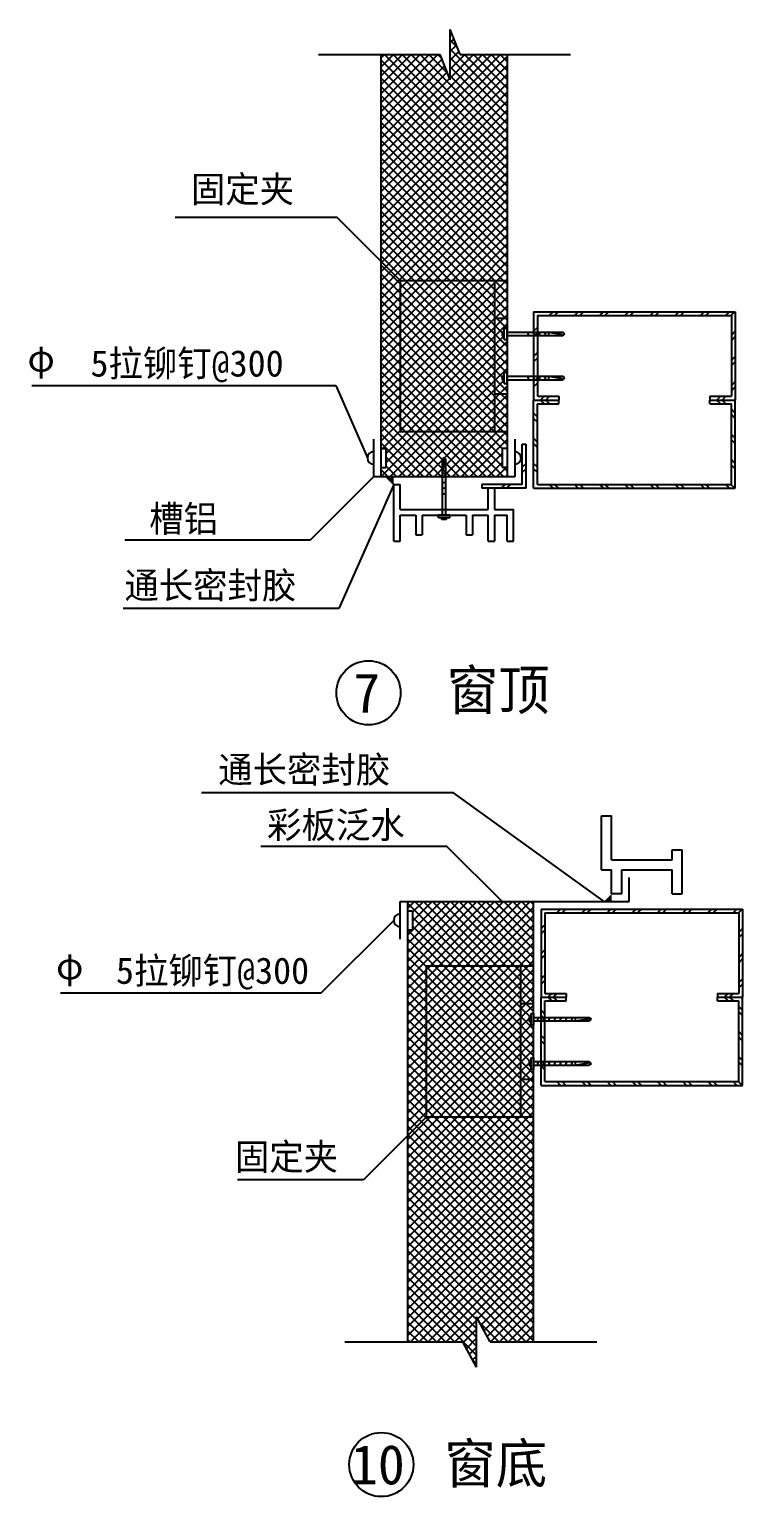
# Model space of a CAD drawing. Header units: metres. Extents: x 1290 to 20243, y 915 to 25782.
# Drawn here: x 1311 to 6974, y 1651 to 13300 of the extents above; entities that cross this region are included whole.
import ezdxf

# ---------------------------------------------------------------- set-up
doc = ezdxf.new("R2010")
doc.units = ezdxf.units.M
for name, color, linetype in [('1', 2, 'Continuous'), ('2', 3, 'Continuous'), ('4', 5, 'Continuous'), ('5', 6, 'Continuous')]:
    doc.layers.add(name, color=color, linetype=linetype)

msp = doc.modelspace()

# ---------------------------------------------------------------- linework, layer by layer
for p, q in [((4254.7, 11307.33), (5104.7, 11307.33)), ((4254.7, 11307.33), (4254.7, 10107.33)), ((5004.7, 11307.33), (5004.7, 10107.33)), ((5004.7, 11007.33), (5104.7, 11007.33)), ((5004.7, 10407.33), (5104.7, 10407.33)), ((4254.7, 10107.33), (5104.7, 10107.33)), ((4464.24, 5866.07), (5314.24, 5866.07)), ((4464.24, 4666.07), (4464.24, 5866.07)), ((5214.24, 4666.07), (5214.24, 5866.07)), ((5214.24, 5566.07), (5314.24, 5566.07)), ((5214.24, 4966.07), (5314.24, 4966.07)), ((4464.24, 4666.07), (5314.24, 4666.07))]:
    msp.add_line(p, q)
at = {"layer": '1'}
for p, q in [((4104.7, 9747.33), (4104.7, 13097.33)), ((5104.7, 13097.33), (5104.7, 9747.33)), ((4044.7, 10047.33), (4044.7, 9747.33)), ((5164.7, 10047.33), (5164.7, 9747.33)), ((5164.7, 9747.33), (4044.7, 9747.33)), ((6074.24, 6376.07), (6074.24, 6566.07)), ((4254.24, 6076.07), (4254.24, 6376.07)), ((4254.24, 6376.07), (6074.24, 6376.07)), ((4314.24, 6376.07), (4314.24, 2876.07)), ((5314.24, 2876.07), (5314.24, 6376.07))]:
    msp.add_line(p, q, dxfattribs=at)
for centre in [(4003.65, 8032.43), (4105.61, 1905.56)]:
    msp.add_circle(centre, 254.65, dxfattribs=at)
at = {"layer": '2'}
for p, q in [((4732.3, 13100.17), (4651.86, 13300.17)), ((4651.86, 12900.17), (4651.86, 13300.17)), ((3607.53, 13100.17), (4574.15, 13100.17)), ((4651.86, 12900.17), (4574.15, 13100.17)), ((4732.3, 13100.17), (5607.53, 13100.17)), ((4732.3, 13100.17), (5607.53, 13100.17)), ((3754.7, 11807.33), (2470.1, 11807.33)), ((4254.7, 11307.33), (3754.7, 11807.33)), ((1329.93, 10472.33), (3745.46, 10472.33)), ((3745.46, 10472.33), (3994.7, 9897.33)), ((4104.7, 9972.33), (4144.7, 9972.33)), ((4144.7, 9822.33), (4144.7, 9972.33)), ((5064.7, 9972.33), (5064.7, 9822.33)), ((5104.7, 9972.33), (5064.7, 9972.33)), ((4104.7, 9822.33), (4144.7, 9822.33)), ((5104.7, 9822.33), (5064.7, 9822.33)), ((4044.7, 9747.33), (3544.7, 9247.33)), ((4204.7, 9687.33), (3769.58, 8701.92)), ((2069.7, 9247.33), (3544.7, 9247.33)), ((3769.58, 8701.92), (2056.11, 8701.92)), ((4678.34, 7239.39), (2678.34, 7239.39)), ((5874.24, 6376.07), (4678.34, 7239.39)), ((3149.24, 6816.07), (4624.24, 6816.07)), ((5064.24, 6376.07), (4624.24, 6816.07)), ((4314.24, 6301.07), (4354.24, 6301.07)), ((4354.24, 6301.07), (4354.24, 6151.07)), ((3629.24, 5651.07), (4204.24, 6226.07)), ((4314.24, 6151.07), (4354.24, 6151.07)), ((1560.05, 5651.07), (3629.24, 5651.07)), ((4464.24, 4666.07), (3964.24, 4166.07)), ((3964.24, 4166.07), (2964.24, 4166.07)), ((4861.41, 2678.9), (4861.41, 3078.9)), ((4969.22, 2878.9), (4861.41, 3078.9)), ((3817.08, 2878.9), (4753.67, 2878.9)), ((4861.41, 2678.9), (4753.67, 2878.9)), ((4969.22, 2878.9), (5817.08, 2878.9)), ((4969.22, 2878.9), (5817.08, 2878.9))]:
    msp.add_line(p, q, dxfattribs=at)
for centre, start, end in [((4044.7, 9897.33), 90, 270), ((5164.7, 9897.33), 270, 90), ((4254.24, 6226.07), 90, 270)]:
    msp.add_arc(centre, 50, start, end, dxfattribs=at)
for points in [[(4204.7, 9687.33), (4204.7, 9747.33), (4144.7, 9747.33)], [(5934.24, 6436.07), (5934.24, 6376.07), (5874.24, 6376.07)]]:
    msp.add_solid(points, dxfattribs=at)
at = {"layer": '5'}
for p, q in [((4662.81, 13274.23), (4652.95, 13284.09)), ((4651.86, 13196.38), (4681.48, 13226)), ((4708.66, 13157.92), (4651.86, 13214.72)), ((4651.86, 13125.67), (4701.5, 13175.32)), ((4652.95, 13265.75), (4662.4, 13275.2)), ((4104.7, 13073.48), (4131.38, 13100.17)), ((4104.7, 13002.77), (4202.09, 13100.17)), ((4104.7, 12932.06), (4272.81, 13100.17)), ((4104.7, 12861.35), (4343.52, 13100.17)), ((4104.7, 12790.64), (4414.23, 13100.17)), ((4104.7, 12719.93), (4484.94, 13100.17)), ((4104.7, 12649.22), (4555.65, 13100.17)), ((4104.7, 12295.67), (4909.2, 13100.17)), ((4104.7, 12224.95), (4979.91, 13100.17)), ((4104.7, 12154.24), (5050.62, 13100.17)), ((4104.7, 12083.53), (5104.7, 13083.53)), ((4104.7, 12578.51), (4587.01, 13060.82)), ((5104.7, 12054.78), (4104.7, 13054.78)), ((5104.7, 12125.49), (4130.01, 13100.17)), ((5104.7, 12196.2), (4200.73, 13100.17)), ((5104.7, 12266.91), (4271.44, 13100.17)), ((5104.7, 12337.62), (4342.15, 13100.17)), ((5104.7, 12408.33), (4412.86, 13100.17)), ((4630.95, 12952.79), (4483.57, 13100.17)), ((4585.54, 13068.91), (4554.28, 13100.17)), ((5104.7, 12691.18), (4651.86, 13144.01)), ((4651.86, 13054.96), (4721.85, 13124.95)), ((4651.86, 12984.25), (4767.78, 13100.17)), ((4651.86, 12913.54), (4838.49, 13100.17)), ((5104.7, 12620.46), (4651.86, 13073.3)), ((5104.7, 12761.89), (4766.41, 13100.17)), ((5104.7, 12832.6), (4837.12, 13100.17)), ((5104.7, 12903.31), (4907.83, 13100.17)), ((5104.7, 12974.02), (4978.54, 13100.17)), ((5104.7, 13044.73), (5049.25, 13100.17)), ((4104.7, 12012.82), (5104.7, 13012.82)), ((4104.7, 12507.8), (4607.31, 13010.41)), ((5104.7, 11984.07), (4104.7, 12984.07)), ((4104.7, 12437.09), (4627.66, 12960.05)), ((4104.7, 11942.11), (5104.7, 12942.11)), ((5104.7, 12549.75), (4651.86, 13002.59)), ((5104.7, 12479.04), (4651.86, 12931.88)), ((5104.7, 11913.36), (4104.7, 12913.36)), ((4104.7, 12366.38), (4647.46, 12909.14)), ((4104.7, 11871.4), (5104.7, 12871.4)), ((5104.7, 11842.65), (4104.7, 12842.65)), ((4104.7, 11800.69), (5104.7, 12800.69)), ((5104.7, 11771.94), (4104.7, 12771.94)), ((4104.7, 11729.98), (5104.7, 12729.98)), ((5104.7, 11701.23), (4104.7, 12701.23)), ((4104.7, 11659.27), (5104.7, 12659.27)), ((5104.7, 11630.52), (4104.7, 12630.52)), ((4104.7, 11588.56), (5104.7, 12588.56)), ((5104.7, 11559.8), (4104.7, 12559.8)), ((4104.7, 11517.85), (5104.7, 12517.85)), ((5104.7, 11489.09), (4104.7, 12489.09)), ((5104.7, 11418.38), (4104.7, 12418.38)), ((4109.79, 11452.24), (5104.7, 12447.14)), ((4145.15, 11416.88), (5104.7, 12376.43)), ((5104.7, 11347.67), (4104.7, 12347.67)), ((5074.32, 11307.33), (4104.7, 12276.96)), ((4180.5, 11381.53), (5104.7, 12305.72)), ((4215.86, 11346.17), (5104.7, 12235.01)), ((5003.61, 11307.33), (4104.7, 12206.25)), ((4932.9, 11307.33), (4104.7, 12135.54)), ((4251.22, 11310.81), (5104.7, 12164.29)), ((4862.19, 11307.33), (4104.7, 12064.83)), ((4318.45, 11307.33), (5104.7, 12093.58)), ((4389.16, 11307.33), (5104.7, 12022.87)), ((4791.48, 11307.33), (4104.7, 11994.12)), ((4720.77, 11307.33), (4104.7, 11923.41)), ((4459.87, 11307.33), (5104.7, 11952.16)), ((4650.06, 11307.33), (4104.7, 11852.7)), ((4579.35, 11307.33), (4104.7, 11781.99)), ((4530.58, 11307.33), (5104.7, 11881.45)), ((4601.29, 11307.33), (5104.7, 11810.74)), ((4508.64, 11307.33), (4104.7, 11711.28)), ((4672, 11307.33), (5104.7, 11740.03)), ((4742.71, 11307.33), (5104.7, 11669.32)), ((4437.93, 11307.33), (4104.7, 11640.57)), ((4367.22, 11307.33), (4104.7, 11569.86)), ((4813.42, 11307.33), (5104.7, 11598.61)), ((4296.51, 11307.33), (4104.7, 11499.14)), ((4104.7, 11447.14), (4109.79, 11452.24)), ((4254.7, 11278.43), (4104.7, 11428.43)), ((4104.7, 11376.43), (4145.15, 11416.88)), ((4884.13, 11307.33), (5104.7, 11527.9)), ((4954.84, 11307.33), (5104.7, 11457.19)), ((4104.7, 11305.72), (4180.5, 11381.53)), ((4254.7, 11207.72), (4104.7, 11357.72)), ((4104.7, 11235.01), (4215.86, 11346.17)), ((4104.7, 11164.29), (4251.22, 11310.81)), ((4254.7, 11243.58), (4318.45, 11307.33)), ((4254.7, 11172.87), (4389.16, 11307.33)), ((4254.7, 11102.16), (4459.87, 11307.33)), ((4254.7, 11031.45), (4530.58, 11307.33)), ((4254.7, 10960.74), (4601.29, 11307.33)), ((4254.7, 10890.03), (4672, 11307.33)), ((4254.7, 10819.32), (4742.71, 11307.33)), ((4254.7, 10748.61), (4813.42, 11307.33)), ((4254.7, 10677.9), (4884.13, 11307.33)), ((4254.7, 10607.19), (4954.84, 11307.33)), ((5004.7, 10599.14), (4296.51, 11307.33)), ((5004.7, 10669.86), (4367.22, 11307.33)), ((5004.7, 10740.57), (4437.93, 11307.33)), ((5004.7, 10811.28), (4508.64, 11307.33)), ((5004.7, 10881.99), (4579.35, 11307.33)), ((5004.7, 10952.7), (4650.06, 11307.33)), ((5004.7, 11023.41), (4720.77, 11307.33)), ((5004.7, 11094.12), (4791.48, 11307.33)), ((5004.7, 11164.83), (4862.19, 11307.33)), ((5004.7, 11235.54), (4932.9, 11307.33)), ((5004.7, 11306.25), (5003.61, 11307.33)), ((5004.7, 11286.48), (5025.55, 11307.33)), ((5004.7, 11215.77), (5096.26, 11307.33)), ((5104.7, 11206.25), (5004.7, 11306.25)), ((5025.55, 11307.33), (5104.7, 11386.48)), ((5104.7, 11276.96), (5074.32, 11307.33)), ((5096.26, 11307.33), (5104.7, 11315.77)), ((4254.7, 11137.01), (4104.7, 11287.01)), ((4104.7, 11093.58), (4254.7, 11243.58)), ((4254.7, 11066.3), (4104.7, 11216.3)), ((4254.7, 10536.48), (5004.7, 11286.48)), ((5004.7, 10528.43), (4254.7, 11278.43)), ((4254.7, 10465.77), (5004.7, 11215.77)), ((5004.7, 10457.72), (4254.7, 11207.72)), ((5004.7, 11145.06), (5104.7, 11245.06)), ((5104.7, 11135.54), (5004.7, 11235.54)), ((4104.7, 11022.87), (4254.7, 11172.87)), ((4254.7, 10995.59), (4104.7, 11145.59)), ((4104.7, 10952.16), (4254.7, 11102.16)), ((4254.7, 10924.88), (4104.7, 11074.88)), ((4254.7, 10395.06), (5004.7, 11145.06)), ((5004.7, 10387.01), (4254.7, 11137.01)), ((4254.7, 10324.35), (5004.7, 11074.35)), ((5004.7, 11074.35), (5104.7, 11174.35)), ((5104.7, 11064.83), (5004.7, 11164.83)), ((5091.48, 11007.33), (5004.7, 11094.12)), ((5008.4, 11007.33), (5104.7, 11103.63)), ((4104.7, 10881.45), (4254.7, 11031.45)), ((4254.7, 10854.17), (4104.7, 11004.17)), ((4104.7, 10810.74), (4254.7, 10960.74)), ((5004.7, 10316.3), (4254.7, 11066.3)), ((4254.7, 10253.63), (5004.7, 11003.63)), ((5004.7, 10245.59), (4254.7, 10995.59)), ((5020.77, 11007.33), (5004.7, 11023.41)), ((5004.7, 11003.63), (5008.4, 11007.33)), ((5004.7, 10932.92), (5079.11, 11007.33)), ((5004.7, 10862.21), (5104.7, 10962.21)), ((5068.7, 10888.7), (5004.7, 10952.7)), ((5100.77, 10927.33), (5020.77, 11007.33)), ((5079.11, 11007.33), (5104.7, 11032.92)), ((5104.7, 10994.12), (5091.48, 11007.33)), ((5314.7, 11057.33), (6914.7, 11057.33)), ((5314.7, 11057.33), (5314.7, 10357.33)), ((5344.7, 11027.33), (6884.7, 11027.33)), ((5344.7, 11027.33), (5344.7, 10387.33)), ((5468.76, 11057.33), (5438.76, 11027.33)), ((5511.18, 11057.33), (5481.18, 11027.33)), ((5668.76, 11057.33), (5638.76, 11027.33)), ((5711.18, 11057.33), (5681.18, 11027.33)), ((5868.76, 11057.33), (5838.76, 11027.33)), ((5911.18, 11057.33), (5881.18, 11027.33)), ((6068.76, 11057.33), (6038.76, 11027.33)), ((6111.18, 11057.33), (6081.18, 11027.33)), ((6268.76, 11057.33), (6238.76, 11027.33)), ((6311.18, 11057.33), (6281.18, 11027.33)), ((6468.76, 11057.33), (6438.76, 11027.33)), ((6511.18, 11057.33), (6481.18, 11027.33)), ((6668.76, 11057.33), (6638.76, 11027.33)), ((6711.18, 11057.33), (6681.18, 11027.33)), ((6868.76, 11057.33), (6838.76, 11027.33)), ((6911.18, 11057.33), (6881.18, 11027.33)), ((6884.7, 11027.33), (6884.7, 10387.33)), ((6914.7, 11057.33), (6914.7, 10357.33)), ((4254.7, 10783.46), (4104.7, 10933.46)), ((4104.7, 10740.03), (4254.7, 10890.03)), ((4254.7, 10712.75), (4104.7, 10862.75)), ((4254.7, 10182.92), (5004.7, 10932.92)), ((5004.7, 10174.88), (4254.7, 10924.88)), ((4254.7, 10112.21), (5004.7, 10862.21)), ((5001.53, 10107.33), (4254.7, 10854.17)), ((5104.7, 10781.99), (5004.7, 10881.99)), ((5004.7, 10791.5), (5077.53, 10864.33)), ((5068.7, 10864.33), (5068.7, 10900.33)), ((5068.7, 10900.33), (5082.2, 10900.33)), ((5068.7, 10864.33), (5082.2, 10864.33)), ((5082.2, 10837.33), (5082.2, 10927.33)), ((5082.2, 10927.33), (5104.7, 10927.33)), ((5082.2, 10837.33), (5104.7, 10837.33)), ((5104.7, 10837.33), (5104.7, 10927.33)), ((5104.7, 10895.83), (5547.2, 10895.83)), ((5104.7, 10868.83), (5547.2, 10868.83)), ((5277.2, 10868.83), (5268.2, 10895.83)), ((5322.2, 10868.83), (5313.2, 10895.83)), ((5344.7, 10933.27), (5314.7, 10903.27)), ((5344.7, 10890.85), (5314.7, 10860.85)), ((5367.2, 10868.83), (5358.2, 10895.83)), ((5412.2, 10868.83), (5403.2, 10895.83)), ((5434.36, 10868.83), (5434.36, 10895.83)), ((5434.36, 10895.83), (5554.7, 10875.58)), ((5562.2, 10882.33), (5547.2, 10895.83)), ((5547.2, 10868.83), (5562.2, 10882.33)), ((6914.7, 10903.27), (6884.7, 10873.27)), ((6914.7, 10860.85), (6884.7, 10830.85)), ((4104.7, 10669.32), (4254.7, 10819.32)), ((4254.7, 10642.04), (4104.7, 10792.04)), ((4104.7, 10598.61), (4254.7, 10748.61)), ((4254.7, 10571.33), (4104.7, 10721.33)), ((4930.82, 10107.33), (4254.7, 10783.46)), ((4320.53, 10107.33), (5004.7, 10791.5)), ((4391.24, 10107.33), (5004.7, 10720.79)), ((5004.7, 10720.79), (5104.7, 10820.79)), ((5104.7, 10711.28), (5004.7, 10811.28)), ((5004.7, 10650.08), (5104.7, 10750.08)), ((5104.7, 10640.57), (5004.7, 10740.57)), ((5344.7, 10733.27), (5314.7, 10703.27)), ((4104.7, 10527.9), (4254.7, 10677.9)), ((4254.7, 10500.62), (4104.7, 10650.62)), ((4104.7, 10457.19), (4254.7, 10607.19)), ((4860.11, 10107.33), (4254.7, 10712.75)), ((4789.4, 10107.33), (4254.7, 10642.04)), ((4461.95, 10107.33), (5004.7, 10650.08)), ((5004.7, 10579.37), (5104.7, 10679.37)), ((5097.22, 10577.33), (5004.7, 10669.86)), ((5004.7, 10508.66), (5104.7, 10608.66)), ((5344.7, 10690.85), (5314.7, 10660.85)), ((6914.7, 10703.27), (6884.7, 10673.27)), ((6914.7, 10660.85), (6884.7, 10630.85)), ((4254.7, 10429.91), (4104.7, 10579.91)), ((4104.7, 10386.48), (4254.7, 10536.48)), ((4254.7, 10359.19), (4104.7, 10509.19)), ((4718.69, 10107.33), (4254.7, 10571.33)), ((4647.98, 10107.33), (4254.7, 10500.62)), ((4532.66, 10107.33), (5004.7, 10579.37)), ((4603.37, 10107.33), (5004.7, 10508.66)), ((5068.7, 10535.14), (5004.7, 10599.14)), ((5104.7, 10428.43), (5004.7, 10528.43)), ((5004.7, 10437.95), (5081.08, 10514.33)), ((5068.7, 10550.33), (5082.2, 10550.33)), ((5068.7, 10514.33), (5068.7, 10550.33)), ((5068.7, 10514.33), (5082.2, 10514.33)), ((5082.2, 10577.33), (5104.7, 10577.33)), ((5082.2, 10487.33), (5082.2, 10577.33)), ((5082.2, 10487.33), (5104.7, 10487.33)), ((5104.7, 10487.33), (5104.7, 10577.33)), ((5104.7, 10545.83), (5547.2, 10545.83)), ((5104.7, 10518.83), (5547.2, 10518.83)), ((5277.2, 10518.83), (5268.2, 10545.83)), ((5322.2, 10518.83), (5313.2, 10545.83)), ((5344.7, 10533.27), (5314.7, 10503.27)), ((5344.7, 10490.85), (5314.7, 10460.85)), ((5367.2, 10518.83), (5358.2, 10545.83)), ((5412.2, 10518.83), (5403.2, 10545.83)), ((5434.36, 10518.83), (5434.36, 10545.83)), ((5434.36, 10545.83), (5554.7, 10525.58)), ((5562.2, 10532.33), (5547.2, 10545.83)), ((5547.2, 10518.83), (5562.2, 10532.33)), ((6914.7, 10503.27), (6884.7, 10473.27)), ((4104.7, 10315.77), (4254.7, 10465.77)), ((4254.7, 10288.48), (4104.7, 10438.48)), ((4104.7, 10245.06), (4254.7, 10395.06)), ((4577.27, 10107.33), (4254.7, 10429.91)), ((4674.08, 10107.33), (5004.7, 10437.95)), ((5055.08, 10407.33), (5004.7, 10457.72)), ((5004.7, 10367.24), (5044.79, 10407.33)), ((5004.7, 10296.53), (5104.7, 10396.53)), ((5104.7, 10287.01), (5004.7, 10387.01)), ((5044.79, 10407.33), (5104.7, 10467.24)), ((5104.7, 10357.72), (5055.08, 10407.33)), ((5344.7, 10387.33), (5514.7, 10387.33)), ((5398.76, 10387.33), (5368.76, 10357.33)), ((5441.18, 10387.33), (5411.18, 10357.33)), ((5514.7, 10387.33), (5514.7, 10357.33)), ((6714.7, 10387.33), (6714.7, 10357.33)), ((6714.7, 10387.33), (6884.7, 10387.33)), ((6798.76, 10387.33), (6768.76, 10357.33)), ((6841.18, 10387.33), (6811.18, 10357.33)), ((6914.7, 10460.85), (6884.7, 10430.85)), ((4254.7, 10217.77), (4104.7, 10367.77)), ((4104.7, 10174.35), (4254.7, 10324.35)), ((4254.7, 10147.06), (4104.7, 10297.06)), ((4104.7, 10103.63), (4254.7, 10253.63)), ((4506.56, 10107.33), (4254.7, 10359.19)), ((4435.85, 10107.33), (4254.7, 10288.48)), ((4744.79, 10107.33), (5004.7, 10367.24)), ((4815.5, 10107.33), (5004.7, 10296.53)), ((5004.7, 10225.82), (5104.7, 10325.82)), ((5104.7, 10216.3), (5004.7, 10316.3)), ((5004.7, 10155.11), (5104.7, 10255.11)), ((5314.7, 10357.33), (5514.7, 10357.33)), ((5314.7, 9657.33), (5314.7, 10357.33)), ((5314.7, 10357.33), (5514.7, 10357.33)), ((5344.7, 10223.82), (5314.7, 10253.82)), ((5344.7, 10327.33), (5514.7, 10327.33)), ((5344.7, 9687.33), (5344.7, 10327.33)), ((5398.76, 10327.33), (5368.76, 10357.33)), ((5441.18, 10327.33), (5411.18, 10357.33)), ((5514.7, 10327.33), (5514.7, 10357.33)), ((6714.7, 10357.33), (6914.7, 10357.33)), ((6714.7, 10357.33), (6914.7, 10357.33)), ((6714.7, 10327.33), (6714.7, 10357.33)), ((6714.7, 10327.33), (6884.7, 10327.33)), ((6798.76, 10327.33), (6768.76, 10357.33)), ((6841.18, 10327.33), (6811.18, 10357.33)), ((6884.7, 9687.33), (6884.7, 10327.33)), ((6914.7, 10253.82), (6884.7, 10283.82)), ((6914.7, 9657.33), (6914.7, 10357.33)), ((4583.71, 9747.33), (4104.7, 10226.35)), ((4104.7, 10032.92), (4254.7, 10182.92)), ((4513, 9747.33), (4104.7, 10155.64)), ((4365.14, 10107.33), (4254.7, 10217.77)), ((4294.42, 10107.33), (4254.7, 10147.06)), ((4886.21, 10107.33), (5004.7, 10225.82)), ((4956.92, 10107.33), (5004.7, 10155.11)), ((5104.7, 10145.59), (5004.7, 10245.59)), ((5072.24, 10107.33), (5004.7, 10174.88)), ((5027.63, 10107.33), (5104.7, 10184.4)), ((5344.7, 10181.4), (5314.7, 10211.4)), ((6914.7, 10211.4), (6884.7, 10241.4)), ((4104.7, 9750.08), (4461.95, 10107.33)), ((4442.29, 9747.33), (4104.7, 10084.93)), ((4114.82, 9972.33), (4254.7, 10112.21)), ((4144.7, 9931.5), (4320.53, 10107.33)), ((4144.7, 9860.79), (4391.24, 10107.33)), ((4172.66, 9747.33), (4532.66, 10107.33)), ((4243.37, 9747.33), (4603.37, 10107.33)), ((4654.42, 9747.33), (4294.42, 10107.33)), ((4314.08, 9747.33), (4674.08, 10107.33)), ((4725.14, 9747.33), (4365.14, 10107.33)), ((4384.79, 9747.33), (4744.79, 10107.33)), ((4795.85, 9747.33), (4435.85, 10107.33)), ((4455.5, 9747.33), (4815.5, 10107.33)), ((4866.56, 9747.33), (4506.56, 10107.33)), ((4526.21, 9747.33), (4886.21, 10107.33)), ((4937.27, 9747.33), (4577.27, 10107.33)), ((4596.92, 9747.33), (4956.92, 10107.33)), ((5007.98, 9747.33), (4647.98, 10107.33)), ((4667.63, 9747.33), (5027.63, 10107.33)), ((5078.69, 9747.33), (4718.69, 10107.33)), ((4738.35, 9747.33), (5098.35, 10107.33)), ((5064.7, 9832.04), (4789.4, 10107.33)), ((4809.06, 9747.33), (5104.7, 10042.97)), ((5064.7, 9902.75), (4860.11, 10107.33)), ((5065.82, 9972.33), (4930.82, 10107.33)), ((5104.7, 10004.17), (5001.53, 10107.33)), ((5104.7, 10074.88), (5072.24, 10107.33)), ((5098.35, 10107.33), (5104.7, 10113.69)), ((5344.7, 10023.82), (5314.7, 10053.82)), ((6914.7, 10053.82), (6884.7, 10083.82)), ((6914.7, 10011.4), (6884.7, 10041.4)), ((4371.58, 9747.33), (4104.7, 10014.22)), ((4300.87, 9747.33), (4144.7, 9903.51)), ((4879.77, 9747.33), (5064.7, 9932.26)), ((5224.7, 9687.33), (5224.7, 10007.33)), ((5224.7, 10007.33), (5254.7, 10007.33)), ((5254.7, 9657.33), (5254.7, 10007.33)), ((5254.7, 9657.33), (5254.7, 10007.33)), ((5344.7, 9981.4), (5314.7, 10011.4)), ((4104.7, 9820.79), (4106.24, 9822.33)), ((4159.45, 9747.33), (4104.7, 9802.09)), ((4230.16, 9747.33), (4144.7, 9832.8)), ((4604.7, 9901.08), (4591.2, 9886.08)), ((4591.2, 9773.25), (4611.45, 9893.58)), ((4591.2, 9443.58), (4591.2, 9886.08)), ((4618.2, 9886.08), (4604.7, 9901.08)), ((4618.2, 9443.58), (4618.2, 9886.08)), ((4950.48, 9747.33), (5064.7, 9861.55)), ((5021.19, 9747.33), (5096.19, 9822.33)), ((5104.7, 9792.04), (5074.4, 9822.33)), ((5254.7, 9853.82), (5224.7, 9823.82)), ((5254.7, 9811.4), (5224.7, 9781.4)), ((5344.7, 9823.82), (5314.7, 9853.82)), ((5344.7, 9781.4), (5314.7, 9811.4)), ((6914.7, 9853.82), (6884.7, 9883.82)), ((6914.7, 9811.4), (6884.7, 9841.4)), ((4144.7, 9747.33), (4204.7, 9687.33)), ((4204.7, 9237.33), (4204.7, 9687.33)), ((4204.7, 9687.33), (4254.7, 9687.33)), ((4254.7, 9487.33), (4254.7, 9687.33)), ((4618.2, 9773.25), (4591.2, 9773.25)), ((4618.2, 9751.08), (4591.2, 9742.08)), ((4618.2, 9706.08), (4591.2, 9697.08)), ((5224.7, 9687.33), (4904.7, 9687.33)), ((4904.7, 9687.33), (4904.7, 9657.33)), ((5088.21, 9687.33), (5058.21, 9657.33)), ((5091.9, 9747.33), (5104.7, 9760.13)), ((5130.63, 9687.33), (5100.63, 9657.33)), ((5344.7, 9687.33), (6884.7, 9687.33)), ((5468.76, 9657.33), (5438.76, 9687.33)), ((5511.18, 9657.33), (5481.18, 9687.33)), ((5668.76, 9657.33), (5638.76, 9687.33)), ((5711.18, 9657.33), (5681.18, 9687.33)), ((5868.76, 9657.33), (5838.76, 9687.33)), ((5911.18, 9657.33), (5881.18, 9687.33)), ((6068.76, 9657.33), (6038.76, 9687.33)), ((6111.18, 9657.33), (6081.18, 9687.33)), ((6268.76, 9657.33), (6238.76, 9687.33)), ((6311.18, 9657.33), (6281.18, 9687.33)), ((6468.76, 9657.33), (6438.76, 9687.33)), ((6511.18, 9657.33), (6481.18, 9687.33)), ((6668.76, 9657.33), (6638.76, 9687.33)), ((6711.18, 9657.33), (6681.18, 9687.33)), ((6868.76, 9657.33), (6838.76, 9687.33)), ((6911.18, 9657.33), (6881.18, 9687.33)), ((4618.2, 9661.08), (4591.2, 9652.08)), ((4618.2, 9616.08), (4591.2, 9607.08)), ((5254.7, 9657.33), (4904.7, 9657.33)), ((4954.7, 9487.33), (4954.7, 9657.33)), ((5004.7, 9657.33), (5004.7, 9487.33)), ((5314.7, 9657.33), (6914.7, 9657.33)), ((4254.7, 9487.33), (4954.7, 9487.33)), ((4254.7, 9237.33), (4254.7, 9443.58)), ((4254.7, 9443.58), (4379.7, 9443.58)), ((4379.7, 9443.58), (4379.7, 9287.33)), ((4429.7, 9443.58), (4779.7, 9443.58)), ((4429.7, 9443.58), (4429.7, 9287.33)), ((4649.7, 9443.58), (4559.7, 9443.58)), ((4559.7, 9421.08), (4559.7, 9443.58)), ((4649.7, 9421.08), (4649.7, 9443.58)), ((4779.7, 9443.58), (4779.7, 9287.33)), ((4829.7, 9443.58), (4954.7, 9443.58)), ((4829.7, 9443.58), (4829.7, 9287.33)), ((4954.7, 9237.33), (4954.7, 9443.58)), ((5004.7, 9487.33), (5154.7, 9487.33)), ((5004.7, 9443.58), (5004.7, 9237.33)), ((5004.7, 9443.58), (5104.7, 9443.58)), ((5104.7, 9237.33), (5104.7, 9443.58)), ((5154.7, 9237.33), (5154.7, 9487.33)), ((4649.7, 9421.08), (4559.7, 9421.08)), ((4586.7, 9407.58), (4586.7, 9421.08)), ((4622.7, 9407.58), (4586.7, 9407.58)), ((4622.7, 9407.58), (4622.7, 9421.08)), ((4204.7, 9237.33), (4254.7, 9237.33)), ((4379.7, 9287.33), (4429.7, 9287.33)), ((4779.7, 9287.33), (4829.7, 9287.33)), ((4954.7, 9237.33), (5004.7, 9237.33)), ((5104.7, 9237.33), (5154.7, 9237.33)), ((5854.24, 6626.07), (5854.24, 7056.07)), ((5854.24, 7056.07), (5934.24, 7056.07)), ((5934.24, 6706.07), (5934.24, 7056.07)), ((6414.24, 6786.07), (6494.24, 6786.07)), ((6414.24, 6706.07), (6414.24, 6786.07)), ((6494.24, 6436.07), (6494.24, 6786.07)), ((5934.24, 6706.07), (6414.24, 6706.07)), ((5854.24, 6626.07), (5934.24, 6626.07)), ((5934.24, 6436.07), (5934.24, 6626.07)), ((6014.24, 6436.07), (6014.24, 6626.07)), ((6014.24, 6626.07), (6414.24, 6626.07)), ((6414.24, 6436.07), (6414.24, 6626.07)), ((6014.24, 6436.07), (5934.24, 6436.07)), ((6414.24, 6436.07), (6494.24, 6436.07)), ((4314.24, 6321.64), (4368.67, 6376.07)), ((4314.24, 6109.51), (4580.8, 6376.07)), ((4314.24, 6038.8), (4651.51, 6376.07)), ((4314.24, 5968.09), (4722.22, 6376.07)), ((4314.24, 5897.38), (4792.93, 6376.07)), ((4314.24, 5826.67), (4863.64, 6376.07)), ((4314.24, 5755.96), (4934.35, 6376.07)), ((4810.29, 5866.07), (4314.24, 6362.11)), ((4354.24, 6290.93), (4439.38, 6376.07)), ((4354.24, 6220.22), (4510.09, 6376.07)), ((4881, 5866.07), (4371, 6376.07)), ((4951.71, 5866.07), (4441.71, 6376.07)), ((4495.06, 5866.07), (5005.06, 6376.07)), ((5022.42, 5866.07), (4512.42, 6376.07)), ((4565.77, 5866.07), (5075.77, 6376.07)), ((5093.13, 5866.07), (4583.13, 6376.07)), ((4636.48, 5866.07), (5146.48, 6376.07)), ((5163.84, 5866.07), (4653.84, 6376.07)), ((4707.2, 5866.07), (5217.2, 6376.07)), ((5234.55, 5866.07), (4724.55, 6376.07)), ((4777.91, 5866.07), (5287.91, 6376.07)), ((5305.27, 5866.07), (4795.27, 6376.07)), ((4848.62, 5866.07), (5314.24, 6331.69)), ((5314.24, 5927.8), (4865.98, 6376.07)), ((5314.24, 5998.51), (4936.69, 6376.07)), ((5314.24, 6069.22), (5007.4, 6376.07)), ((5314.24, 6139.93), (5078.11, 6376.07)), ((5314.24, 6210.64), (5148.82, 6376.07)), ((5314.24, 6281.35), (5219.53, 6376.07)), ((5314.24, 6352.06), (5290.24, 6376.07)), ((5374.24, 6316.07), (6974.24, 6316.07)), ((5374.24, 6316.07), (5374.24, 5616.07)), ((5528.31, 6316.07), (5498.31, 6286.07)), ((5570.73, 6316.07), (5540.73, 6286.07)), ((5728.31, 6316.07), (5698.31, 6286.07)), ((5770.73, 6316.07), (5740.73, 6286.07)), ((5928.31, 6316.07), (5898.31, 6286.07)), ((5970.73, 6316.07), (5940.73, 6286.07)), ((6128.31, 6316.07), (6098.31, 6286.07)), ((6170.73, 6316.07), (6140.73, 6286.07)), ((6328.31, 6316.07), (6298.31, 6286.07)), ((6370.73, 6316.07), (6340.73, 6286.07)), ((6528.31, 6316.07), (6498.31, 6286.07)), ((6570.73, 6316.07), (6540.73, 6286.07)), ((6728.31, 6316.07), (6698.31, 6286.07)), ((6770.73, 6316.07), (6740.73, 6286.07)), ((6928.31, 6316.07), (6898.31, 6286.07)), ((6970.73, 6316.07), (6940.73, 6286.07)), ((6974.24, 6316.07), (6974.24, 5616.07)), ((4739.58, 5866.07), (4354.24, 6251.4)), ((4668.87, 5866.07), (4354.24, 6180.69)), ((4919.33, 5866.07), (5314.24, 6260.98)), ((4990.04, 5866.07), (5314.24, 6190.27)), ((5404.24, 6192), (5374.24, 6162)), ((5404.24, 6286.07), (5404.24, 5646.07)), ((5404.24, 6286.07), (6944.24, 6286.07)), ((6944.24, 6286.07), (6944.24, 5646.07)), ((4598.16, 5866.07), (4314.24, 6149.98)), ((4527.45, 5866.07), (4314.24, 6079.27)), ((5060.75, 5866.07), (5314.24, 6119.56)), ((5404.24, 6149.58), (5374.24, 6119.58)), ((6974.24, 6162), (6944.24, 6132)), ((6974.24, 6119.58), (6944.24, 6089.58)), ((4464.24, 5858.56), (4314.24, 6008.56)), ((5131.46, 5866.07), (5314.24, 6048.85)), ((5202.17, 5866.07), (5314.24, 5978.14)), ((5404.24, 5992), (5374.24, 5962)), ((5404.24, 5949.58), (5374.24, 5919.58)), ((6974.24, 5962), (6944.24, 5932)), ((4464.24, 5787.85), (4314.24, 5937.85)), ((4464.24, 5717.14), (4314.24, 5867.14)), ((4314.24, 5685.25), (4464.24, 5835.25)), ((4464.24, 5835.25), (4495.06, 5866.07)), ((4464.24, 5764.54), (4565.77, 5866.07)), ((4464.24, 5693.83), (4636.48, 5866.07)), ((4464.24, 5623.11), (4707.2, 5866.07)), ((4464.24, 5552.4), (4777.91, 5866.07)), ((4464.24, 5481.69), (4848.62, 5866.07)), ((4464.24, 5410.98), (4919.33, 5866.07)), ((4464.24, 5340.27), (4990.04, 5866.07)), ((4464.24, 5269.56), (5060.75, 5866.07)), ((4464.24, 5198.85), (5131.46, 5866.07)), ((4464.24, 5128.14), (5202.17, 5866.07)), ((5214.24, 5108.56), (4464.24, 5858.56)), ((5214.24, 5179.27), (4527.45, 5866.07)), ((5214.24, 5249.98), (4598.16, 5866.07)), ((5214.24, 5320.69), (4668.87, 5866.07)), ((5214.24, 5391.4), (4739.58, 5866.07)), ((5214.24, 5462.11), (4810.29, 5866.07)), ((5214.24, 5532.83), (4881, 5866.07)), ((5214.24, 5603.54), (4951.71, 5866.07)), ((5214.24, 5674.25), (5022.42, 5866.07)), ((5214.24, 5744.96), (5093.13, 5866.07)), ((5214.24, 5815.67), (5163.84, 5866.07)), ((5214.24, 5807.43), (5272.88, 5866.07)), ((5214.24, 5736.72), (5314.24, 5836.72)), ((5314.24, 5786.38), (5234.55, 5866.07)), ((5272.88, 5866.07), (5314.24, 5907.43)), ((5314.24, 5857.09), (5305.27, 5866.07)), ((6974.24, 5919.58), (6944.24, 5889.58)), ((4464.24, 5646.43), (4314.24, 5796.43)), ((4314.24, 5614.54), (4464.24, 5764.54)), ((4464.24, 5575.72), (4314.24, 5725.72)), ((4464.24, 5057.43), (5214.24, 5807.43)), ((5214.24, 5037.85), (4464.24, 5787.85)), ((4464.24, 4986.72), (5214.24, 5736.72)), ((5214.24, 4967.14), (4464.24, 5717.14)), ((5314.24, 5715.67), (5214.24, 5815.67)), ((5214.24, 5666.01), (5314.24, 5766.01)), ((5314.24, 5644.96), (5214.24, 5744.96)), ((5404.24, 5792), (5374.24, 5762)), ((5404.24, 5749.58), (5374.24, 5719.58)), ((6974.24, 5762), (6944.24, 5732)), ((6974.24, 5719.58), (6944.24, 5689.58)), ((4314.24, 5543.83), (4464.24, 5693.83)), ((4464.24, 5505.01), (4314.24, 5655.01)), ((4314.24, 5473.11), (4464.24, 5623.11)), ((4464.24, 4916.01), (5214.24, 5666.01)), ((5214.24, 4896.43), (4464.24, 5646.43)), ((4464.24, 4845.3), (5214.24, 5595.3)), ((5214.24, 5595.3), (5314.24, 5695.3)), ((5314.24, 5574.25), (5214.24, 5674.25)), ((5251.71, 5566.07), (5214.24, 5603.54)), ((5255.72, 5566.07), (5314.24, 5624.59)), ((5374.24, 4916.07), (5374.24, 5616.07)), ((5374.24, 5616.07), (5574.24, 5616.07)), ((5374.24, 5616.07), (5574.24, 5616.07)), ((5404.24, 5646.07), (5574.24, 5646.07)), ((5458.31, 5646.07), (5428.31, 5616.07)), ((5458.31, 5586.07), (5428.31, 5616.07)), ((5500.73, 5646.07), (5470.73, 5616.07)), ((5500.73, 5586.07), (5470.73, 5616.07)), ((5574.24, 5646.07), (5574.24, 5616.07)), ((5574.24, 5586.07), (5574.24, 5616.07)), ((6774.24, 5646.07), (6944.24, 5646.07)), ((6774.24, 5646.07), (6774.24, 5616.07)), ((6774.24, 5586.07), (6774.24, 5616.07)), ((6774.24, 5616.07), (6974.24, 5616.07)), ((6774.24, 5616.07), (6974.24, 5616.07)), ((6858.31, 5646.07), (6828.31, 5616.07)), ((6858.31, 5586.07), (6828.31, 5616.07)), ((6900.73, 5646.07), (6870.73, 5616.07)), ((6900.73, 5586.07), (6870.73, 5616.07)), ((6974.24, 4916.07), (6974.24, 5616.07)), ((4464.24, 5434.3), (4314.24, 5584.3)), ((4314.24, 5402.4), (4464.24, 5552.4)), ((4464.24, 5363.59), (4314.24, 5513.59)), ((4314.24, 5331.69), (4464.24, 5481.69)), ((5214.24, 4825.72), (4464.24, 5575.72)), ((4464.24, 4774.59), (5214.24, 5524.59)), ((5214.24, 4755.01), (4464.24, 5505.01)), ((5214.24, 5524.59), (5255.72, 5566.07)), ((5214.24, 5453.88), (5314.24, 5553.88)), ((5288, 5459.07), (5214.24, 5532.83)), ((5314.24, 5503.54), (5251.71, 5566.07)), ((5291.74, 5486.07), (5314.24, 5486.07)), ((5291.74, 5486.07), (5291.74, 5396.07)), ((5314.24, 5486.07), (5314.24, 5396.07)), ((5404.24, 5482.56), (5374.24, 5512.56)), ((5404.24, 4946.07), (5404.24, 5586.07)), ((5404.24, 5586.07), (5574.24, 5586.07)), ((6774.24, 5586.07), (6944.24, 5586.07)), ((6944.24, 4946.07), (6944.24, 5586.07)), ((6974.24, 5512.56), (6944.24, 5542.56)), ((6974.24, 5470.13), (6944.24, 5500.13)), ((4464.24, 5292.88), (4314.24, 5442.88)), ((4314.24, 5260.98), (4464.24, 5410.98)), ((4464.24, 5222.17), (4314.24, 5372.17)), ((4464.24, 4703.88), (5214.24, 5453.88)), ((5214.24, 4684.3), (4464.24, 5434.3)), ((5161.76, 4666.07), (4464.24, 5363.59)), ((4497.14, 4666.07), (5214.24, 5383.17)), ((5314.24, 5362.11), (5214.24, 5462.11)), ((5214.24, 5383.17), (5278.24, 5447.17)), ((5214.24, 5312.45), (5297.86, 5396.07)), ((5314.24, 5291.4), (5214.24, 5391.4)), ((5278.24, 5459.07), (5291.74, 5459.07)), ((5278.24, 5459.07), (5278.24, 5423.07)), ((5278.24, 5423.07), (5291.74, 5423.07)), ((5290.14, 5459.07), (5291.74, 5460.67)), ((5291.74, 5396.07), (5314.24, 5396.07)), ((5314.24, 5454.57), (5756.74, 5454.57)), ((5314.24, 5427.57), (5756.74, 5427.57)), ((5351.74, 5454.57), (5342.74, 5427.57)), ((5404.24, 5440.13), (5374.24, 5470.13)), ((5396.74, 5454.57), (5387.74, 5427.57)), ((5441.74, 5454.57), (5432.74, 5427.57)), ((5486.74, 5454.57), (5477.74, 5427.57)), ((5531.74, 5454.57), (5522.74, 5427.57)), ((5576.74, 5454.57), (5567.74, 5427.57)), ((5621.74, 5454.57), (5612.74, 5427.57)), ((5643.91, 5454.57), (5643.91, 5427.57)), ((5643.91, 5427.57), (5764.24, 5447.82)), ((5756.74, 5454.57), (5771.74, 5441.07)), ((5771.74, 5441.07), (5756.74, 5427.57)), ((4314.24, 5190.27), (4464.24, 5340.27)), ((4464.24, 5151.45), (4314.24, 5301.45)), ((4314.24, 5119.56), (4464.24, 5269.56)), ((5091.05, 4666.07), (4464.24, 5292.88)), ((4567.86, 4666.07), (5214.24, 5312.45)), ((5214.24, 5241.74), (5314.24, 5341.74)), ((5314.24, 5220.69), (5214.24, 5320.69)), ((5214.24, 5171.03), (5314.24, 5271.03)), ((5314.24, 5149.98), (5214.24, 5249.98)), ((5404.24, 5282.56), (5374.24, 5312.56)), ((5404.24, 5240.13), (5374.24, 5270.13)), ((6974.24, 5312.56), (6944.24, 5342.56)), ((6974.24, 5270.13), (6944.24, 5300.13)), ((4464.24, 5080.74), (4314.24, 5230.74)), ((4314.24, 5048.85), (4464.24, 5198.85)), ((4464.24, 5010.03), (4314.24, 5160.03)), ((4314.24, 4978.14), (4464.24, 5128.14)), ((5020.34, 4666.07), (4464.24, 5222.17)), ((4949.63, 4666.07), (4464.24, 5151.45)), ((4638.57, 4666.07), (5214.24, 5241.74)), ((4709.28, 4666.07), (5214.24, 5171.03)), ((5214.24, 5100.32), (5314.24, 5200.32)), ((5284.45, 5109.07), (5214.24, 5179.27)), ((5291.74, 5136.07), (5291.74, 5046.07)), ((5291.74, 5136.07), (5314.24, 5136.07)), ((5314.24, 5136.07), (5314.24, 5046.07)), ((6974.24, 5112.56), (6944.24, 5142.56)), ((4464.24, 4939.32), (4314.24, 5089.32)), ((4314.24, 4907.43), (4464.24, 5057.43)), ((4464.24, 4868.61), (4314.24, 5018.61)), ((4878.92, 4666.07), (4464.24, 5080.74)), ((4808.21, 4666.07), (4464.24, 5010.03)), ((4779.99, 4666.07), (5214.24, 5100.32)), ((4850.7, 4666.07), (5214.24, 5029.61)), ((5314.24, 5008.56), (5214.24, 5108.56)), ((5214.24, 5029.61), (5278.24, 5093.61)), ((5286.03, 4966.07), (5214.24, 5037.85)), ((5221.41, 4966.07), (5301.41, 5046.07)), ((5278.24, 5109.07), (5278.24, 5073.07)), ((5278.24, 5109.07), (5291.74, 5109.07)), ((5278.24, 5073.07), (5291.74, 5073.07)), ((5291.74, 5046.07), (5314.24, 5046.07)), ((5314.24, 5104.57), (5756.74, 5104.57)), ((5314.24, 5077.57), (5756.74, 5077.57)), ((5351.74, 5104.57), (5342.74, 5077.57)), ((5404.24, 5082.56), (5374.24, 5112.56)), ((5404.24, 5040.13), (5374.24, 5070.13)), ((5396.74, 5104.57), (5387.74, 5077.57)), ((5441.74, 5104.57), (5432.74, 5077.57)), ((5486.74, 5104.57), (5477.74, 5077.57)), ((5531.74, 5104.57), (5522.74, 5077.57)), ((5576.74, 5104.57), (5567.74, 5077.57)), ((5621.74, 5104.57), (5612.74, 5077.57)), ((5643.91, 5104.57), (5643.91, 5077.57)), ((5643.91, 5077.57), (5764.24, 5097.82)), ((5756.74, 5104.57), (5771.74, 5091.07)), ((5771.74, 5091.07), (5756.74, 5077.57)), ((6974.24, 5070.13), (6944.24, 5100.13)), ((4314.24, 4836.72), (4464.24, 4986.72)), ((4464.24, 4797.9), (4314.24, 4947.9)), ((4314.24, 4766.01), (4464.24, 4916.01)), ((4737.5, 4666.07), (4464.24, 4939.32)), ((4921.41, 4666.07), (5214.24, 4958.9)), ((5215.32, 4966.07), (5214.24, 4967.14)), ((5214.24, 4958.9), (5221.41, 4966.07)), ((5214.24, 4888.19), (5292.12, 4966.07)), ((5214.24, 4817.48), (5314.24, 4917.48)), ((5314.24, 4796.43), (5214.24, 4896.43)), ((5314.24, 4867.14), (5215.32, 4966.07)), ((5314.24, 4937.85), (5286.03, 4966.07)), ((5292.12, 4966.07), (5314.24, 4988.19)), ((5374.24, 4916.07), (6974.24, 4916.07)), ((5404.24, 4946.07), (6944.24, 4946.07)), ((5528.31, 4916.07), (5498.31, 4946.07)), ((5570.73, 4916.07), (5540.73, 4946.07)), ((5728.31, 4916.07), (5698.31, 4946.07)), ((5770.73, 4916.07), (5740.73, 4946.07)), ((5928.31, 4916.07), (5898.31, 4946.07)), ((5970.73, 4916.07), (5940.73, 4946.07)), ((6128.31, 4916.07), (6098.31, 4946.07)), ((6170.73, 4916.07), (6140.73, 4946.07)), ((6328.31, 4916.07), (6298.31, 4946.07)), ((6370.73, 4916.07), (6340.73, 4946.07)), ((6528.31, 4916.07), (6498.31, 4946.07)), ((6570.73, 4916.07), (6540.73, 4946.07)), ((6728.31, 4916.07), (6698.31, 4946.07)), ((6770.73, 4916.07), (6740.73, 4946.07)), ((6928.31, 4916.07), (6898.31, 4946.07)), ((6970.73, 4916.07), (6940.73, 4946.07)), ((4464.24, 4727.19), (4314.24, 4877.19)), ((4314.24, 4695.3), (4464.24, 4845.3)), ((4459.45, 4661.27), (4314.24, 4806.48)), ((4666.79, 4666.07), (4464.24, 4868.61)), ((4596.08, 4666.07), (4464.24, 4797.9)), ((4992.12, 4666.07), (5214.24, 4888.19)), ((5062.83, 4666.07), (5214.24, 4817.48)), ((5214.24, 4746.77), (5314.24, 4846.77)), ((5314.24, 4725.72), (5214.24, 4825.72)), ((4314.24, 4624.59), (4464.24, 4774.59)), ((4424.09, 4625.92), (4314.24, 4735.77)), ((4314.24, 4553.88), (4464.24, 4703.88)), ((4314.24, 4483.17), (4497.14, 4666.07)), ((4314.24, 4412.45), (4567.86, 4666.07)), ((4314.24, 4341.74), (4638.57, 4666.07)), ((4314.24, 4271.03), (4709.28, 4666.07)), ((4314.24, 4200.32), (4779.99, 4666.07)), ((4314.24, 4129.61), (4850.7, 4666.07)), ((4314.24, 4058.9), (4921.41, 4666.07)), ((4314.24, 3988.19), (4992.12, 4666.07)), ((4314.24, 3917.48), (5062.83, 4666.07)), ((4314.24, 3846.77), (5133.54, 4666.07)), ((4314.24, 3776.06), (5204.25, 4666.07)), ((4314.24, 3705.35), (5274.96, 4666.07)), ((4388.74, 4590.56), (4314.24, 4665.06)), ((5314.24, 3806.48), (4459.45, 4661.27)), ((4525.37, 4666.07), (4464.24, 4727.19)), ((5314.24, 3877.19), (4525.37, 4666.07)), ((5314.24, 3947.9), (4596.08, 4666.07)), ((5314.24, 4018.61), (4666.79, 4666.07)), ((5314.24, 4089.32), (4737.5, 4666.07)), ((5314.24, 4160.03), (4808.21, 4666.07)), ((5314.24, 4230.74), (4878.92, 4666.07)), ((5314.24, 4301.45), (4949.63, 4666.07)), ((5314.24, 4372.17), (5020.34, 4666.07)), ((5314.24, 4442.88), (5091.05, 4666.07)), ((5133.54, 4666.07), (5214.24, 4746.77)), ((5314.24, 4513.59), (5161.76, 4666.07)), ((5204.25, 4666.07), (5214.24, 4676.06)), ((5214.24, 4676.06), (5314.24, 4776.06)), ((5303.18, 4666.07), (5214.24, 4755.01)), ((5232.47, 4666.07), (5214.24, 4684.3)), ((5314.24, 4584.3), (5232.47, 4666.07)), ((5274.96, 4666.07), (5314.24, 4705.35)), ((5314.24, 4655.01), (5303.18, 4666.07)), ((4314.24, 3634.64), (5314.24, 4634.64)), ((4353.38, 4555.21), (4314.24, 4594.35)), ((4314.24, 3563.93), (5314.24, 4563.93)), ((5314.24, 3594.35), (4353.38, 4555.21)), ((5314.24, 3665.06), (4388.74, 4590.56)), ((5314.24, 3735.77), (4424.09, 4625.92)), ((4318.03, 4519.85), (4314.24, 4523.64)), ((4314.24, 3493.22), (5314.24, 4493.22)), ((5314.24, 3452.93), (4314.24, 4452.93)), ((5314.24, 3523.64), (4318.03, 4519.85)), ((4314.24, 3422.51), (5314.24, 4422.51)), ((5314.24, 3382.22), (4314.24, 4382.22)), ((4314.24, 3351.79), (5314.24, 4351.79)), ((5314.24, 3311.5), (4314.24, 4311.5)), ((4314.24, 3281.08), (5314.24, 4281.08)), ((5314.24, 3240.79), (4314.24, 4240.79)), ((4314.24, 3210.37), (5314.24, 4210.37)), ((5314.24, 3170.08), (4314.24, 4170.08)), ((4314.24, 3139.66), (5314.24, 4139.66)), ((5314.24, 3099.37), (4314.24, 4099.37)), ((4314.24, 3068.95), (5314.24, 4068.95)), ((5314.24, 3028.66), (4314.24, 4028.66)), ((4314.24, 2998.24), (5314.24, 3998.24)), ((5314.24, 2957.95), (4314.24, 3957.95)), ((4314.24, 2927.53), (5314.24, 3927.53)), ((5314.24, 2887.24), (4314.24, 3887.24)), ((4336.33, 2878.9), (5314.24, 3856.82)), ((5251.87, 2878.9), (4314.24, 3816.53)), ((5181.16, 2878.9), (4314.24, 3745.82)), ((4407.04, 2878.9), (5314.24, 3786.11)), ((5110.45, 2878.9), (4314.24, 3675.11)), ((4477.75, 2878.9), (5314.24, 3715.4)), ((4548.46, 2878.9), (5314.24, 3644.69)), ((4861.41, 3057.24), (4314.24, 3604.4)), ((4861.41, 2986.52), (4314.24, 3533.69)), ((4619.17, 2878.9), (5314.24, 3573.98)), ((4872.56, 3061.58), (5314.24, 3503.27)), ((4861.41, 2915.81), (4314.24, 3462.98)), ((4861.41, 2845.1), (4314.24, 3392.27)), ((4897.13, 3015.44), (5314.24, 3432.56)), ((4756.89, 2878.9), (4314.24, 3321.56)), ((4922.18, 2969.78), (5314.24, 3361.85)), ((4948.12, 2925.01), (5314.24, 3291.13)), ((4686.18, 2878.9), (4314.24, 3250.84)), ((4615.47, 2878.9), (4314.24, 3180.13)), ((4972.72, 2878.9), (5314.24, 3220.42)), ((5043.43, 2878.9), (5314.24, 3149.71)), ((4544.76, 2878.9), (4314.24, 3109.42)), ((4474.05, 2878.9), (4314.24, 3038.71)), ((4689.88, 2878.9), (4861.41, 3050.43)), ((5114.14, 2878.9), (5314.24, 3079)), ((4403.34, 2878.9), (4314.24, 2968)), ((4756.36, 2874.67), (4861.41, 2979.72)), ((5039.74, 2878.9), (4890.51, 3028.13)), ((5184.86, 2878.9), (5314.24, 3008.29)), ((5255.57, 2878.9), (5314.24, 2937.58)), ((4332.63, 2878.9), (4314.24, 2897.29)), ((4861.41, 2774.39), (4755.67, 2880.13)), ((4780.82, 2828.42), (4861.41, 2909.01)), ((4805.43, 2782.32), (4861.41, 2838.3)), ((4830.74, 2736.92), (4861.41, 2767.59)), ((4861.41, 2703.68), (4831.77, 2733.32)), ((4854.91, 2690.38), (4861.41, 2696.88))]:
    msp.add_line(p, q, dxfattribs=at)

# ---------------------------------------------------------------- texts
at = {"layer": '4'}
for s, height, p in [('固定夹', 210, (2593.93, 11925.85)), ('φ', 210, (1296.57, 10583.36)), ('   5拉铆钉@300', 210, (1368.3, 10543.49)), ('槽铝', 210, (2262.63, 9309.68)), ('通长密封胶', 210, (2066.05, 8780.8)), ('7', 314, (3883.14, 7875.43)), ('窗顶', 314, (4625.33, 7898.32)), ('通长密封胶', 210, (2810.7, 7318.27)), ('彩板泛水', 210, (3199, 6878.41)), ('φ', 210, (1523.74, 5758.36)), ('   5拉铆钉@300', 210, (1570.59, 5722.22)), ('固定夹', 210, (2943.51, 4244.6)), ('窗底', 314, (4606.14, 1758.03)), ('10', 314, (3864.59, 1748.56))]:
    msp.add_text(s, height=height, dxfattribs=at).set_placement(p)

doc.saveas('drawing.dxf')
